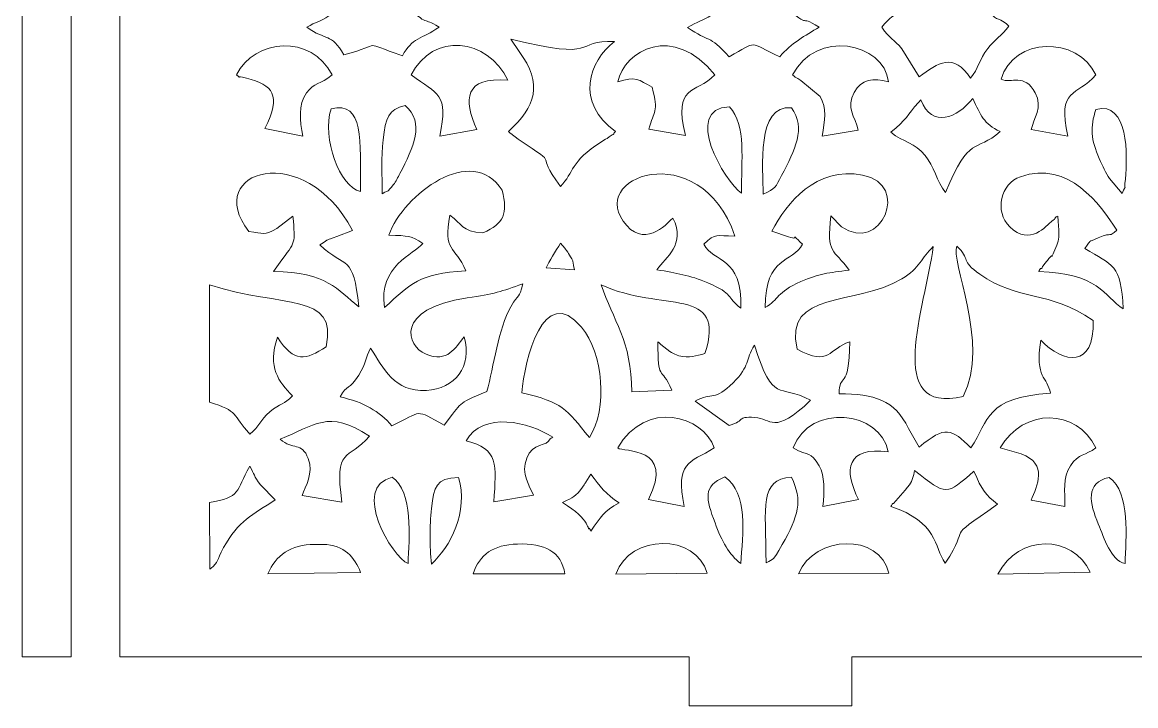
# Model space of a CAD drawing. Header units: millimetres. Extents: x -160 to 119, y -234 to 109.
# Drawn here: x -160 to -91.5, y -80.4 to -38.4 of the extents above; entities that cross this region are included whole.
import ezdxf

# ---------------------------------------------------------------- set-up
doc = ezdxf.new("R2010")
doc.units = ezdxf.units.MM
doc.header["$MEASUREMENT"] = 0
doc.layers.add('layer 1', color=7, linetype='Continuous')

msp = doc.modelspace()

# ---------------------------------------------------------------- linework, layer by layer
at = {"layer": 'layer 1', "color": 250, "lineweight": 20}
msp.add_open_spline([(-159.9592, 12.5532), (-159.9592, 12.5532), (-22.9592, 12.5532), (-22.9592, 12.5532), (-22.9592, 12.5532), (-22.9592, 12.5532), (-22.9592, -77.4468), (-22.9592, -77.4468), (-22.9592, -77.4468), (-22.9592, -77.4468), (-25.9592, -77.4468), (-25.9592, -77.4468), (-25.9592, -77.4468), (-25.9592, -77.4468), (-25.9592, -32.5468), (-25.9592, -32.5468), (-25.9592, -32.5468), (-25.9592, -32.5468), (-28.9592, -32.5468), (-28.9592, -32.5468), (-28.9592, -32.5468), (-28.9592, -32.5468), (-28.9592, -77.4468), (-28.9592, -77.4468), (-28.9592, -77.4468), (-28.9592, -77.4468), (-63.9592, -77.4468), (-63.9592, -77.4468), (-63.9592, -77.4468), (-63.9592, -77.4468), (-63.9592, -80.4468), (-63.9592, -80.4468), (-63.9592, -80.4468), (-63.9592, -80.4468), (-73.9592, -80.4468), (-73.9592, -80.4468), (-73.9592, -80.4468), (-73.9592, -80.4468), (-73.9592, -77.4468), (-73.9592, -77.4468), (-73.9592, -77.4468), (-73.9592, -77.4468), (-108.9592, -77.4468), (-108.9592, -77.4468), (-108.9592, -77.4468), (-108.9592, -77.4468), (-108.9592, -80.4468), (-108.9592, -80.4468), (-108.9592, -80.4468), (-108.9592, -80.4468), (-118.9592, -80.4468), (-118.9592, -80.4468), (-118.9592, -80.4468), (-118.9592, -80.4468), (-118.9592, -77.4468), (-118.9592, -77.4468), (-118.9592, -77.4468), (-118.9592, -77.4468), (-153.9592, -77.4468), (-153.9592, -77.4468), (-153.9592, -77.4468), (-153.9592, -77.4468), (-153.9592, -32.5468), (-153.9592, -32.5468), (-153.9592, -32.5468), (-153.9592, -32.5468), (-156.9592, -32.5468), (-156.9592, -32.5468), (-156.9592, -32.5468), (-156.9592, -32.5468), (-156.9592, -77.4468), (-156.9592, -77.4468), (-156.9592, -77.4468), (-156.9592, -77.4468), (-159.9592, -77.4468), (-159.9592, -77.4468), (-159.9592, -77.4468), (-159.9592, -77.4468), (-159.9592, 12.5532), (-159.9592, 12.5532)], degree=3, knots=[0, 0, 0, 0, 0.047619, 0.047619, 0.047619, 0.047619, 0.0952381, 0.0952381, 0.0952381, 0.0952381, 0.1428571, 0.1428571, 0.1428571, 0.1428571, 0.1904762, 0.1904762, 0.1904762, 0.1904762, 0.2380952, 0.2380952, 0.2380952, 0.2380952, 0.2857143, 0.2857143, 0.2857143, 0.2857143, 0.3333333, 0.3333333, 0.3333333, 0.3333333, 0.3809524, 0.3809524, 0.3809524, 0.3809524, 0.4285714, 0.4285714, 0.4285714, 0.4285714, 0.4761905, 0.4761905, 0.4761905, 0.4761905, 0.5238095, 0.5238095, 0.5238095, 0.5238095, 0.5714286, 0.5714286, 0.5714286, 0.5714286, 0.6190476, 0.6190476, 0.6190476, 0.6190476, 0.6666667, 0.6666667, 0.6666667, 0.6666667, 0.7142857, 0.7142857, 0.7142857, 0.7142857, 0.7619048, 0.7619048, 0.7619048, 0.7619048, 0.8095238, 0.8095238, 0.8095238, 0.8095238, 0.8571429, 0.8571429, 0.8571429, 0.8571429, 0.9047619, 0.9047619, 0.9047619, 0.9047619, 1, 1, 1, 1], dxfattribs=at)
at = {"layer": 'layer 1', "color": 7, "lineweight": 9}
for points, knots in [([(-101.6662, -41.8403), (-101.163, -41.2702), (-101.1382, -40.6993), (-100.6079, -40.0215), (-100.6079, -40.0215), (-100.1984, -39.4983), (-99.7454, -39.2236), (-99.306, -38.6478), (-99.306, -38.6478), (-100.2174, -37.8162), (-99.9558, -38.6538), (-100.7467, -37.2842), (-100.7467, -37.2842), (-100.9951, -36.8541), (-101.3271, -36.0027), (-101.6376, -35.5892), (-101.6376, -35.5892), (-102.9266, -36.8755), (-103.5635, -36.9424), (-104.968, -35.6371), (-104.968, -35.6371), (-105.2796, -36.4275), (-105.4188, -36.8974), (-105.8353, -37.4333), (-105.8353, -37.4333), (-106.3671, -38.1177), (-106.6354, -38.0506), (-107.1264, -38.7143), (-107.1264, -38.7143), (-106.6561, -39.4247), (-106.3598, -39.462), (-105.883, -40.0351), (-105.883, -40.0351), (-105.883, -40.0351), (-104.8257, -41.7642), (-104.8257, -41.7642), (-104.8257, -41.7642), (-103.6533, -40.8888), (-102.7071, -40.2619), (-101.6662, -41.8403)], [0, 0, 0, 0, 0.0909091, 0.0909091, 0.0909091, 0.0909091, 0.1818182, 0.1818182, 0.1818182, 0.1818182, 0.2727273, 0.2727273, 0.2727273, 0.2727273, 0.3636364, 0.3636364, 0.3636364, 0.3636364, 0.4545455, 0.4545455, 0.4545455, 0.4545455, 0.5454545, 0.5454545, 0.5454545, 0.5454545, 0.6363636, 0.6363636, 0.6363636, 0.6363636, 0.7272727, 0.7272727, 0.7272727, 0.7272727, 0.8181818, 0.8181818, 0.8181818, 0.8181818, 1, 1, 1, 1]), ([(-119.0648, -38.7244), (-117.7019, -39.6852), (-117.787, -39.1062), (-116.5081, -40.5262), (-116.5081, -40.5262), (-114.706, -39.522), (-115.3701, -39.5952), (-113.3938, -40.5242), (-113.3938, -40.5242), (-112.6845, -39.7007), (-111.8199, -39.2203), (-110.9773, -38.7143), (-110.9773, -38.7143), (-112.3741, -37.7702), (-111.2696, -39.1209), (-113.5681, -36.9403), (-113.5681, -36.9403), (-115.3297, -38.417), (-115.047, -37.4877), (-116.841, -37.0191), (-116.841, -37.0191), (-117.656, -38.337), (-117.8275, -38.0058), (-119.0648, -38.7244)], [0, 0, 0, 0, 0.1428571, 0.1428571, 0.1428571, 0.1428571, 0.2857143, 0.2857143, 0.2857143, 0.2857143, 0.4285714, 0.4285714, 0.4285714, 0.4285714, 0.5714286, 0.5714286, 0.5714286, 0.5714286, 0.7142857, 0.7142857, 0.7142857, 0.7142857, 1, 1, 1, 1]), ([(-136.5789, -40.4731), (-136.0274, -39.356), (-135.3862, -39.4355), (-134.3403, -38.7143), (-134.3403, -38.7143), (-135.4508, -37.964), (-134.7517, -38.9043), (-136.6867, -37.1044), (-136.6867, -37.1044), (-138.3962, -37.2502), (-137.5999, -38.3643), (-139.8727, -36.9768), (-139.8727, -36.9768), (-140.6809, -37.4393), (-140.4938, -37.5486), (-141.1079, -38.0027), (-141.1079, -38.0027), (-141.6665, -38.4159), (-141.9188, -38.3586), (-142.4619, -38.7143), (-142.4619, -38.7143), (-141.286, -39.5709), (-140.9807, -39.0326), (-140.1905, -40.41), (-140.1905, -40.41), (-137.5778, -39.7247), (-139.2904, -39.5647), (-136.5789, -40.4731)], [0, 0, 0, 0, 0.125, 0.125, 0.125, 0.125, 0.25, 0.25, 0.25, 0.25, 0.375, 0.375, 0.375, 0.375, 0.5, 0.5, 0.5, 0.5, 0.625, 0.625, 0.625, 0.625, 0.75, 0.75, 0.75, 0.75, 1, 1, 1, 1]), ([(-136.0445, -41.6488), (-134.4292, -42.8546), (-133.7185, -42.7641), (-134.295, -45.4083), (-134.295, -45.4083), (-134.295, -45.4083), (-132.0112, -45.0126), (-132.0112, -45.0126), (-132.0112, -45.0126), (-132.8504, -43.1413), (-132.7929, -41.7551), (-130.1101, -41.9697), (-130.1101, -41.9697), (-131.3401, -39.369), (-134.7385, -38.9858), (-136.0445, -41.6488)], [0, 0, 0, 0, 0.2, 0.2, 0.2, 0.2, 0.4, 0.4, 0.4, 0.4, 0.6, 0.6, 0.6, 0.6, 1, 1, 1, 1]), ([(-123.3388, -42.0803), (-122.2529, -41.6924), (-122.0735, -41.9509), (-121.242, -42.4006), (-121.242, -42.4006), (-120.8135, -43.986), (-121.1406, -43.8254), (-121.4329, -44.9771), (-121.4329, -44.9771), (-121.4329, -44.9771), (-119.1932, -45.3783), (-119.1932, -45.3783), (-119.1932, -45.3783), (-119.951, -42.1787), (-118.6052, -42.8571), (-117.3751, -41.6488), (-117.3751, -41.6488), (-119.9283, -38.4568), (-122.9697, -40.1173), (-123.3388, -42.0803)], [0, 0, 0, 0, 0.1666667, 0.1666667, 0.1666667, 0.1666667, 0.3333333, 0.3333333, 0.3333333, 0.3333333, 0.5, 0.5, 0.5, 0.5, 0.6666667, 0.6666667, 0.6666667, 0.6666667, 1, 1, 1, 1]), ([(-112.1032, -41.9918), (-112.1032, -41.9918), (-110.9148, -42.9662), (-110.9148, -42.9662), (-110.9148, -42.9662), (-110.4863, -43.6952), (-110.6264, -44.4355), (-110.7876, -45.4117), (-110.7876, -45.4117), (-110.7876, -45.4117), (-108.5837, -45.0384), (-108.5837, -45.0384), (-108.5837, -45.0384), (-108.7597, -44.1925), (-109.336, -43.6514), (-108.8275, -42.7227), (-108.8275, -42.7227), (-108.3747, -41.8958), (-107.6463, -41.8067), (-106.7102, -42.0689), (-106.7102, -42.0689), (-106.9772, -39.6344), (-111.1859, -38.8213), (-112.6089, -41.6488), (-112.6089, -41.6488), (-112.2682, -41.9316), (-112.7222, -41.5855), (-112.1032, -41.9918)], [0, 0, 0, 0, 0.125, 0.125, 0.125, 0.125, 0.25, 0.25, 0.25, 0.25, 0.375, 0.375, 0.375, 0.375, 0.5, 0.5, 0.5, 0.5, 0.625, 0.625, 0.625, 0.625, 0.75, 0.75, 0.75, 0.75, 1, 1, 1, 1]), ([(-146.7941, -41.6488), (-146.3487, -41.9574), (-146.9524, -41.6324), (-146.1813, -41.843), (-146.1813, -41.843), (-144.5605, -42.2858), (-143.995, -42.8575), (-145.0382, -44.95), (-145.0382, -44.95), (-145.0382, -44.95), (-142.7116, -45.4182), (-142.7116, -45.4182), (-142.7116, -45.4182), (-142.8922, -44.4625), (-143.0057, -43.4919), (-142.4851, -42.7572), (-142.4851, -42.7572), (-142.0045, -42.0789), (-141.6446, -42.2766), (-140.9162, -41.6488), (-140.9162, -41.6488), (-142.1726, -39.1243), (-145.6793, -39.3929), (-146.7941, -41.6488)], [0, 0, 0, 0, 0.1428571, 0.1428571, 0.1428571, 0.1428571, 0.2857143, 0.2857143, 0.2857143, 0.2857143, 0.4285714, 0.4285714, 0.4285714, 0.4285714, 0.5714286, 0.5714286, 0.5714286, 0.5714286, 0.7142857, 0.7142857, 0.7142857, 0.7142857, 1, 1, 1, 1]), ([(-129.4148, -40.1974), (-127.9451, -42.2346), (-128.377, -43.5815), (-130.077, -45.1167), (-130.077, -45.1167), (-130.0314, -45.1635), (-129.9623, -45.2211), (-129.9306, -45.2466), (-129.9306, -45.2466), (-129.9306, -45.2466), (-129.47, -45.601), (-129.47, -45.601), (-129.47, -45.601), (-126.6126, -47.506), (-128.6681, -46.1397), (-126.8629, -48.4993), (-126.8629, -48.4993), (-126.035, -47.6282), (-126.305, -47.0025), (-124.3584, -45.7623), (-124.3584, -45.7623), (-124.1122, -45.6055), (-124.082, -45.607), (-123.8827, -45.4645), (-123.8827, -45.4645), (-123.4827, -45.1786), (-123.7356, -45.4336), (-123.494, -45.1167), (-123.494, -45.1167), (-125.9521, -43.374), (-125.1673, -40.7786), (-123.5428, -39.5879), (-123.5428, -39.5879), (-126.143, -39.5031), (-124.3949, -40.8259), (-129.9223, -39.4387), (-129.9223, -39.4387), (-129.9223, -39.4387), (-129.4148, -40.1974), (-129.4148, -40.1974)], [0, 0, 0, 0, 0.0909091, 0.0909091, 0.0909091, 0.0909091, 0.1818182, 0.1818182, 0.1818182, 0.1818182, 0.2727273, 0.2727273, 0.2727273, 0.2727273, 0.3636364, 0.3636364, 0.3636364, 0.3636364, 0.4545455, 0.4545455, 0.4545455, 0.4545455, 0.5454545, 0.5454545, 0.5454545, 0.5454545, 0.6363636, 0.6363636, 0.6363636, 0.6363636, 0.7272727, 0.7272727, 0.7272727, 0.7272727, 0.8181818, 0.8181818, 0.8181818, 0.8181818, 1, 1, 1, 1]), ([(-99.792, -41.9155), (-99.1589, -42.1923), (-98.3477, -41.5073), (-97.6866, -42.7573), (-97.6866, -42.7573), (-97.2171, -43.6449), (-97.7746, -44.3248), (-97.9415, -45.0095), (-97.9415, -45.0095), (-97.9415, -45.0095), (-95.6835, -45.4209), (-95.6835, -45.4209), (-95.6835, -45.4209), (-96.367, -42.4402), (-95.1232, -42.9565), (-93.9569, -41.6488), (-93.9569, -41.6488), (-95.0957, -39.2147), (-99.0465, -39.323), (-99.792, -41.9155)], [0, 0, 0, 0, 0.1666667, 0.1666667, 0.1666667, 0.1666667, 0.3333333, 0.3333333, 0.3333333, 0.3333333, 0.5, 0.5, 0.5, 0.5, 0.6666667, 0.6666667, 0.6666667, 0.6666667, 1, 1, 1, 1]), ([(-106.5655, -45.1737), (-105.7672, -45.8066), (-105.1122, -45.7906), (-104.446, -46.6075), (-104.446, -46.6075), (-103.9238, -47.248), (-103.7323, -48.195), (-103.2075, -48.8768), (-103.2075, -48.8768), (-101.7194, -45.264), (-101.3754, -46.4887), (-99.8422, -45.1251), (-99.8422, -45.1251), (-100.8678, -44.6535), (-101.0314, -44.1335), (-101.5329, -43.0899), (-101.5329, -43.0899), (-102.4556, -44.3124), (-104.0636, -44.9246), (-104.7139, -43.1869), (-104.7139, -43.1869), (-104.7736, -43.2347), (-104.8377, -43.311), (-104.8738, -43.3515), (-104.8738, -43.3515), (-105.5619, -44.1219), (-105.5919, -44.3991), (-106.5655, -45.1737)], [0, 0, 0, 0, 0.125, 0.125, 0.125, 0.125, 0.25, 0.25, 0.25, 0.25, 0.375, 0.375, 0.375, 0.375, 0.5, 0.5, 0.5, 0.5, 0.625, 0.625, 0.625, 0.625, 0.75, 0.75, 0.75, 0.75, 1, 1, 1, 1]), ([(-140.9793, -43.7295), (-141.5621, -45.5477), (-140.443, -48.5161), (-139.1654, -48.8244), (-139.1654, -48.8244), (-139.1792, -45.6599), (-138.9293, -43.2441), (-140.9793, -43.7295)], [0, 0, 0, 0, 0.3333333, 0.3333333, 0.3333333, 0.3333333, 1, 1, 1, 1]), ([(-137.8395, -48.9573), (-137.2984, -48.627), (-137.6282, -48.9735), (-137.1403, -48.3912), (-137.1403, -48.3912), (-136.9961, -48.2191), (-136.8639, -47.9282), (-136.7525, -47.7186), (-136.7525, -47.7186), (-135.8927, -46.1017), (-135.1924, -44.5869), (-136.4212, -43.5286), (-136.4212, -43.5286), (-137.4701, -43.7584), (-137.622, -44.2789), (-137.777, -45.6342), (-137.777, -45.6342), (-137.9017, -46.7248), (-137.8249, -47.8565), (-137.8395, -48.9573)], [0, 0, 0, 0, 0.1666667, 0.1666667, 0.1666667, 0.1666667, 0.3333333, 0.3333333, 0.3333333, 0.3333333, 0.5, 0.5, 0.5, 0.5, 0.6666667, 0.6666667, 0.6666667, 0.6666667, 1, 1, 1, 1]), ([(-116.4922, -43.5991), (-119.3971, -43.7485), (-116.7964, -48.1865), (-115.7409, -48.9292), (-115.7409, -48.9292), (-115.7854, -46.9096), (-115.4104, -44.7759), (-116.4922, -43.5991)], [0, 0, 0, 0, 0.3333333, 0.3333333, 0.3333333, 0.3333333, 1, 1, 1, 1]), ([(-114.4079, -48.9805), (-113.6259, -48.6099), (-113.676, -48.5789), (-113.278, -47.8266), (-113.278, -47.8266), (-112.451, -46.2632), (-111.7649, -44.927), (-112.6767, -43.6681), (-112.6767, -43.6681), (-114.8429, -43.4241), (-114.4179, -47.4581), (-114.4079, -48.9805)], [0, 0, 0, 0, 0.25, 0.25, 0.25, 0.25, 0.5, 0.5, 0.5, 0.5, 1, 1, 1, 1]), ([(-93.7522, -46.7964), (-93.5447, -47.2707), (-93.3521, -47.6629), (-93.1234, -48.0255), (-93.1234, -48.0255), (-93.1234, -48.0255), (-92.3469, -48.946), (-92.3469, -48.946), (-92.3469, -48.946), (-92.0448, -48.1972), (-92.2409, -48.9938), (-92.1485, -48.0488), (-92.1485, -48.0488), (-92.0066, -46.5976), (-91.9507, -43.2496), (-93.9541, -43.7632), (-93.9541, -43.7632), (-94.3298, -44.8478), (-94.2632, -45.6278), (-93.7522, -46.7964)], [0, 0, 0, 0, 0.1666667, 0.1666667, 0.1666667, 0.1666667, 0.3333333, 0.3333333, 0.3333333, 0.3333333, 0.5, 0.5, 0.5, 0.5, 0.6666667, 0.6666667, 0.6666667, 0.6666667, 1, 1, 1, 1]), ([(-143.3172, -50.3386), (-143.1808, -52.0788), (-143.136, -51.8744), (-144.1151, -53.1666), (-144.1151, -53.1666), (-144.1151, -53.1666), (-144.5086, -53.7319), (-144.5086, -53.7319), (-144.5086, -53.7319), (-141.2141, -53.7988), (-140.6115, -54.8427), (-139.2647, -55.9115), (-139.2647, -55.9115), (-139.6241, -52.5982), (-140.0385, -53.6163), (-141.6712, -52.106), (-141.6712, -52.106), (-140.9837, -51.6539), (-141.3696, -51.8651), (-140.6182, -51.5944), (-140.6182, -51.5944), (-140.6182, -51.5944), (-139.667, -51.2124), (-139.667, -51.2124), (-139.667, -51.2124), (-142.564, -45.6157), (-148.947, -47.4973), (-146.0309, -51.276), (-146.0309, -51.276), (-145.0894, -51.3861), (-145.1438, -51.5387), (-144.3025, -51.1018), (-144.3025, -51.1018), (-144.3025, -51.1018), (-143.3172, -50.3386), (-143.3172, -50.3386)], [0, 0, 0, 0, 0.1, 0.1, 0.1, 0.1, 0.2, 0.2, 0.2, 0.2, 0.3, 0.3, 0.3, 0.3, 0.4, 0.4, 0.4, 0.4, 0.5, 0.5, 0.5, 0.5, 0.6, 0.6, 0.6, 0.6, 0.7, 0.7, 0.7, 0.7, 0.8, 0.8, 0.8, 0.8, 1, 1, 1, 1]), ([(-132.6978, -53.6938), (-133.3394, -52.1325), (-134.1292, -52.5247), (-133.6666, -50.2727), (-133.6666, -50.2727), (-132.901, -50.8037), (-132.9839, -51.2648), (-131.642, -51.3668), (-131.642, -51.3668), (-130.3409, -50.7768), (-130.0974, -50.1792), (-130.4585, -48.7373), (-130.4585, -48.7373), (-132.3083, -45.8278), (-136.5394, -48.9933), (-137.4252, -51.4955), (-137.4252, -51.4955), (-136.1871, -51.5496), (-136.0784, -51.524), (-135.3263, -52.0124), (-135.3263, -52.0124), (-135.8836, -52.6847), (-138.0905, -53.3975), (-137.6949, -55.9469), (-137.6949, -55.9469), (-135.9804, -54.4496), (-135.6619, -53.8926), (-132.6978, -53.6938)], [0, 0, 0, 0, 0.125, 0.125, 0.125, 0.125, 0.25, 0.25, 0.25, 0.25, 0.375, 0.375, 0.375, 0.375, 0.5, 0.5, 0.5, 0.5, 0.625, 0.625, 0.625, 0.625, 0.75, 0.75, 0.75, 0.75, 1, 1, 1, 1]), ([(-116.1472, -51.5566), (-118.317, -45.2991), (-125.4699, -47.9407), (-122.8022, -50.9164), (-122.8022, -50.9164), (-121.5431, -52.3208), (-120.1468, -50.5875), (-119.9597, -50.4526), (-119.9597, -50.4526), (-119.1624, -52.0997), (-120.3819, -52.8294), (-120.9409, -53.6279), (-120.9409, -53.6279), (-119.7203, -53.847), (-118.9449, -53.9537), (-117.8135, -54.436), (-117.8135, -54.436), (-116.1825, -55.1313), (-116.7141, -55.3007), (-115.7897, -55.9934), (-115.7897, -55.9934), (-115.672, -52.7393), (-117.4739, -53.2338), (-118.0653, -52.0526), (-118.0653, -52.0526), (-117.297, -51.336), (-117.3367, -51.5587), (-116.1472, -51.5566)], [0, 0, 0, 0, 0.125, 0.125, 0.125, 0.125, 0.25, 0.25, 0.25, 0.25, 0.375, 0.375, 0.375, 0.375, 0.5, 0.5, 0.5, 0.5, 0.625, 0.625, 0.625, 0.625, 0.75, 0.75, 0.75, 0.75, 1, 1, 1, 1]), ([(-97.3366, -53.5611), (-97.3603, -53.5147), (-97.4329, -53.6796), (-97.4724, -53.7449), (-97.4724, -53.7449), (-93.8271, -53.8069), (-93.4452, -55.2761), (-92.2879, -56.0327), (-92.2879, -56.0327), (-92.3936, -53.2916), (-92.9461, -53.3577), (-94.6311, -52.3194), (-94.6311, -52.3194), (-94.156, -51.6997), (-94.5579, -51.9952), (-93.8229, -51.671), (-93.8229, -51.671), (-92.8637, -51.2478), (-93.2364, -51.7176), (-92.6684, -51.192), (-92.6684, -51.192), (-93.7299, -49.6142), (-95.5868, -46.8805), (-98.6048, -47.9058), (-98.6048, -47.9058), (-99.8054, -48.3138), (-100.23, -50.0348), (-99.2492, -50.9937), (-99.2492, -50.9937), (-98.0146, -52.2005), (-97.0055, -50.9239), (-96.6432, -50.6144), (-96.6432, -50.6144), (-96.606, -50.5825), (-96.5045, -50.5705), (-96.4776, -50.4751), (-96.4776, -50.4751), (-96.4504, -50.3789), (-96.3701, -50.3764), (-96.3098, -50.3358), (-96.3098, -50.3358), (-96.2459, -51.2369), (-96.1024, -51.5786), (-96.4792, -52.4142), (-96.4792, -52.4142), (-96.8665, -53.273), (-96.3994, -52.3663), (-96.9334, -53.0521), (-96.9334, -53.0521), (-96.9826, -53.1153), (-97.1635, -53.3345), (-97.2013, -53.3821), (-97.2013, -53.3821), (-97.2331, -53.4222), (-97.3134, -53.6066), (-97.3366, -53.5611)], [0, 0, 0, 0, 0.0666667, 0.0666667, 0.0666667, 0.0666667, 0.1333333, 0.1333333, 0.1333333, 0.1333333, 0.2, 0.2, 0.2, 0.2, 0.2666667, 0.2666667, 0.2666667, 0.2666667, 0.3333333, 0.3333333, 0.3333333, 0.3333333, 0.4, 0.4, 0.4, 0.4, 0.4666667, 0.4666667, 0.4666667, 0.4666667, 0.5333333, 0.5333333, 0.5333333, 0.5333333, 0.6, 0.6, 0.6, 0.6, 0.6666667, 0.6666667, 0.6666667, 0.6666667, 0.7333333, 0.7333333, 0.7333333, 0.7333333, 0.8, 0.8, 0.8, 0.8, 0.8666667, 0.8666667, 0.8666667, 0.8666667, 1, 1, 1, 1]), ([(-109.5888, -50.9826), (-107.1976, -52.7077), (-105.2935, -48.3703), (-108.3011, -47.8091), (-108.3011, -47.8091), (-111.1673, -47.2742), (-112.9672, -49.504), (-113.8781, -51.2524), (-113.8781, -51.2524), (-113.8781, -51.2524), (-112.851, -51.6028), (-112.851, -51.6028), (-112.851, -51.6028), (-112.0289, -51.898), (-112.9391, -51.1911), (-111.9993, -52.0526), (-111.9993, -52.0526), (-112.6065, -53.2348), (-114.2866, -52.745), (-114.2905, -55.9538), (-114.2905, -55.9538), (-113.4149, -55.4645), (-113.6318, -55.0165), (-112.0961, -54.3584), (-112.0961, -54.3584), (-110.9404, -53.8631), (-110.4129, -53.821), (-109.1198, -53.656), (-109.1198, -53.656), (-110.1117, -52.3025), (-110.5139, -52.7478), (-110.2547, -50.3104), (-110.2547, -50.3104), (-110.2547, -50.3104), (-109.5888, -50.9826), (-109.5888, -50.9826)], [0, 0, 0, 0, 0.1, 0.1, 0.1, 0.1, 0.2, 0.2, 0.2, 0.2, 0.3, 0.3, 0.3, 0.3, 0.4, 0.4, 0.4, 0.4, 0.5, 0.5, 0.5, 0.5, 0.6, 0.6, 0.6, 0.6, 0.7, 0.7, 0.7, 0.7, 0.8, 0.8, 0.8, 0.8, 1, 1, 1, 1]), ([(-126.0094, -53.6324), (-126.2105, -52.7694), (-125.9756, -53.3502), (-126.3811, -52.6286), (-126.3811, -52.6286), (-126.4196, -52.56), (-126.5717, -52.3451), (-126.6037, -52.2983), (-126.6037, -52.2983), (-126.6037, -52.2983), (-126.8629, -51.9895), (-126.8629, -51.9895), (-126.8629, -51.9895), (-127.1828, -52.4636), (-127.5581, -53.1339), (-127.7633, -53.5071), (-127.7633, -53.5071), (-127.7633, -53.5071), (-126.0094, -53.6324), (-126.0094, -53.6324)], [0, 0, 0, 0, 0.1666667, 0.1666667, 0.1666667, 0.1666667, 0.3333333, 0.3333333, 0.3333333, 0.3333333, 0.5, 0.5, 0.5, 0.5, 0.6666667, 0.6666667, 0.6666667, 0.6666667, 1, 1, 1, 1]), ([(-101.1001, -53.9077), (-102.3031, -53.0552), (-101.6445, -53.012), (-102.4994, -52.1765), (-102.4994, -52.1765), (-102.9553, -52.9657), (-100.439, -58.1907), (-102.1193, -61.4196), (-102.1193, -61.4196), (-107.0462, -62.5895), (-104.4433, -55.9735), (-103.9585, -52.2032), (-103.9585, -52.2032), (-104.6964, -52.9167), (-104.7629, -53.5056), (-105.8949, -54.1888), (-105.8949, -54.1888), (-108.733, -55.9023), (-113.1694, -54.8562), (-112.3183, -58.5105), (-112.3183, -58.5105), (-110.3134, -59.6272), (-110.4087, -58.49), (-109.0908, -58.0626), (-109.0908, -58.0626), (-109.1231, -61.1686), (-109.7494, -59.9147), (-109.7461, -61.2645), (-109.7461, -61.2645), (-107.5756, -61.256), (-106.3355, -61.6429), (-105.4803, -63.3855), (-105.4803, -63.3855), (-105.4803, -63.3855), (-104.8257, -64.5372), (-104.8257, -64.5372), (-104.8257, -64.5372), (-103.2072, -63.1989), (-102.839, -63.3926), (-101.6396, -64.5897), (-101.6396, -64.5897), (-100.4975, -62.8349), (-100.791, -61.521), (-96.7587, -61.225), (-96.7587, -61.225), (-96.9264, -60.1771), (-97.7275, -60.374), (-97.3539, -57.9642), (-97.3539, -57.9642), (-95.9443, -59.3886), (-94.0262, -59.7488), (-94.1339, -56.7493), (-94.1339, -56.7493), (-96.834, -54.8708), (-98.7464, -55.5755), (-101.1001, -53.9077)], [0, 0, 0, 0, 0.0666667, 0.0666667, 0.0666667, 0.0666667, 0.1333333, 0.1333333, 0.1333333, 0.1333333, 0.2, 0.2, 0.2, 0.2, 0.2666667, 0.2666667, 0.2666667, 0.2666667, 0.3333333, 0.3333333, 0.3333333, 0.3333333, 0.4, 0.4, 0.4, 0.4, 0.4666667, 0.4666667, 0.4666667, 0.4666667, 0.5333333, 0.5333333, 0.5333333, 0.5333333, 0.6, 0.6, 0.6, 0.6, 0.6666667, 0.6666667, 0.6666667, 0.6666667, 0.7333333, 0.7333333, 0.7333333, 0.7333333, 0.8, 0.8, 0.8, 0.8, 0.8666667, 0.8666667, 0.8666667, 0.8666667, 1, 1, 1, 1]), ([(-143.3534, -61.3894), (-144.1845, -60.4898), (-144.9108, -59.6748), (-144.2711, -57.78), (-144.2711, -57.78), (-143.235, -59.398), (-142.5556, -59.1737), (-141.2739, -58.3686), (-141.2739, -58.3686), (-140.5602, -54.9717), (-143.8963, -56.0177), (-148.4541, -54.5652), (-148.4541, -54.5652), (-148.4541, -54.5652), (-148.4456, -61.7752), (-148.4456, -61.7752), (-148.4456, -61.7752), (-146.6508, -62.3133), (-147.0387, -62.563), (-145.9795, -63.7344), (-145.9795, -63.7344), (-145.3444, -63.2353), (-145.3713, -62.9052), (-144.7349, -62.364), (-144.7349, -62.364), (-144.0792, -61.8064), (-143.849, -61.9431), (-143.3534, -61.3894)], [0, 0, 0, 0, 0.125, 0.125, 0.125, 0.125, 0.25, 0.25, 0.25, 0.25, 0.375, 0.375, 0.375, 0.375, 0.5, 0.5, 0.5, 0.5, 0.625, 0.625, 0.625, 0.625, 0.75, 0.75, 0.75, 0.75, 1, 1, 1, 1]), ([(-131.4049, -61.1226), (-130.9641, -59.5817), (-130.6981, -57.25), (-129.932, -55.9067), (-129.932, -55.9067), (-129.4303, -55.027), (-129.4111, -55.4596), (-129.1913, -54.4941), (-129.1913, -54.4941), (-130.4861, -54.9611), (-130.9698, -55.1303), (-132.6055, -55.366), (-132.6055, -55.366), (-137.1432, -56.0198), (-136.313, -58.3507), (-135.1783, -58.8106), (-135.1783, -58.8106), (-133.7719, -59.3807), (-133.3609, -58.4245), (-132.7928, -57.7568), (-132.7928, -57.7568), (-132.27, -59.5935), (-133.3627, -60.9468), (-135.1146, -61.0498), (-135.1146, -61.0498), (-137.0989, -61.1667), (-137.7437, -59.6805), (-138.5452, -58.4623), (-138.5452, -58.4623), (-138.8949, -59.0724), (-138.7978, -59.3618), (-139.2702, -60.1167), (-139.2702, -60.1167), (-139.8528, -61.0478), (-140.0086, -60.6741), (-140.4087, -61.4505), (-140.4087, -61.4505), (-138.987, -61.7728), (-137.9999, -62.328), (-137.2377, -63.2321), (-137.2377, -63.2321), (-135.3247, -62.3154), (-135.8566, -62.1603), (-134.0316, -63.1854), (-134.0316, -63.1854), (-132.8156, -61.7088), (-133.3933, -61.9574), (-131.4049, -61.1226)], [0, 0, 0, 0, 0.0769231, 0.0769231, 0.0769231, 0.0769231, 0.1538462, 0.1538462, 0.1538462, 0.1538462, 0.2307692, 0.2307692, 0.2307692, 0.2307692, 0.3076923, 0.3076923, 0.3076923, 0.3076923, 0.3846154, 0.3846154, 0.3846154, 0.3846154, 0.4615385, 0.4615385, 0.4615385, 0.4615385, 0.5384615, 0.5384615, 0.5384615, 0.5384615, 0.6153846, 0.6153846, 0.6153846, 0.6153846, 0.6923077, 0.6923077, 0.6923077, 0.6923077, 0.7692308, 0.7692308, 0.7692308, 0.7692308, 0.8461538, 0.8461538, 0.8461538, 0.8461538, 1, 1, 1, 1]), ([(-125.0962, -63.9492), (-123.9462, -62.2033), (-124.2484, -58.7442), (-125.5794, -57.1642), (-125.5794, -57.1642), (-127.9311, -54.3728), (-129.0776, -59.1889), (-129.2514, -61.1965), (-129.2514, -61.1965), (-126.765, -61.7689), (-126.5008, -62.1935), (-125.0962, -63.9492)], [0, 0, 0, 0, 0.25, 0.25, 0.25, 0.25, 0.5, 0.5, 0.5, 0.5, 1, 1, 1, 1]), ([(-124.3697, -54.5576), (-123.6531, -56.7142), (-122.4947, -58.0205), (-122.4846, -61.1469), (-122.4846, -61.1469), (-122.4846, -61.1469), (-120.0249, -61.0373), (-120.0249, -61.0373), (-120.0249, -61.0373), (-120.7103, -59.4441), (-120.8889, -60.6009), (-120.8795, -58.0571), (-120.8795, -58.0571), (-120.8178, -58.11), (-120.745, -58.1807), (-120.6976, -58.2195), (-120.6976, -58.2195), (-120.6976, -58.2195), (-120.1559, -58.6509), (-120.1559, -58.6509), (-120.1559, -58.6509), (-120.079, -58.6989), (-119.6772, -58.8955), (-119.5883, -58.919), (-119.5883, -58.919), (-118.9585, -59.085), (-118.5342, -58.9094), (-117.9944, -58.787), (-117.9944, -58.787), (-116.6316, -54.5648), (-120.6746, -56.276), (-124.3697, -54.5576)], [0, 0, 0, 0, 0.1111111, 0.1111111, 0.1111111, 0.1111111, 0.2222222, 0.2222222, 0.2222222, 0.2222222, 0.3333333, 0.3333333, 0.3333333, 0.3333333, 0.4444444, 0.4444444, 0.4444444, 0.4444444, 0.5555556, 0.5555556, 0.5555556, 0.5555556, 0.6666667, 0.6666667, 0.6666667, 0.6666667, 0.7777778, 0.7777778, 0.7777778, 0.7777778, 1, 1, 1, 1]), ([(-116.5081, -63.2052), (-115.4029, -62.8963), (-116.1461, -62.6558), (-114.9238, -62.7124), (-114.9238, -62.7124), (-113.9401, -62.7579), (-113.7614, -63.8625), (-111.4997, -61.6561), (-111.4997, -61.6561), (-113.4976, -60.5799), (-113.7806, -61.9685), (-114.9441, -58.2704), (-114.9441, -58.2704), (-115.5474, -59.2024), (-115.182, -59.4956), (-116.2518, -60.5784), (-116.2518, -60.5784), (-117.4014, -61.7418), (-117.5334, -61.1323), (-118.6024, -61.7166), (-118.6024, -61.7166), (-118.6024, -61.7166), (-116.5081, -63.2052), (-116.5081, -63.2052)], [0, 0, 0, 0, 0.1428571, 0.1428571, 0.1428571, 0.1428571, 0.2857143, 0.2857143, 0.2857143, 0.2857143, 0.4285714, 0.4285714, 0.4285714, 0.4285714, 0.5714286, 0.5714286, 0.5714286, 0.5714286, 0.7142857, 0.7142857, 0.7142857, 0.7142857, 1, 1, 1, 1]), ([(-123.3531, -64.5906), (-123.0173, -64.8672), (-119.8123, -64.4388), (-121.4687, -67.7678), (-121.4687, -67.7678), (-121.4687, -67.7678), (-119.2681, -68.1928), (-119.2681, -68.1928), (-119.2681, -68.1928), (-119.8183, -65.4417), (-118.9764, -65.5303), (-117.4179, -64.5906), (-117.4179, -64.5906), (-118.0868, -62.6099), (-121.6477, -61.5857), (-123.3531, -64.5906)], [0, 0, 0, 0, 0.2, 0.2, 0.2, 0.2, 0.4, 0.4, 0.4, 0.4, 0.6, 0.6, 0.6, 0.6, 1, 1, 1, 1]), ([(-140.3044, -67.9243), (-140.7989, -64.4806), (-139.9237, -65.4), (-138.6202, -63.8656), (-138.6202, -63.8656), (-141.1557, -62.1578), (-142.0243, -63.2484), (-144.0995, -64.0453), (-144.0995, -64.0453), (-143.344, -64.7684), (-142.7732, -64.1786), (-142.3805, -65.2486), (-142.3805, -65.2486), (-142.0411, -66.1732), (-142.5379, -66.9083), (-142.7618, -67.5184), (-142.7618, -67.5184), (-142.7618, -67.5184), (-140.3044, -67.9243), (-140.3044, -67.9243)], [0, 0, 0, 0, 0.1666667, 0.1666667, 0.1666667, 0.1666667, 0.3333333, 0.3333333, 0.3333333, 0.3333333, 0.5, 0.5, 0.5, 0.5, 0.6666667, 0.6666667, 0.6666667, 0.6666667, 1, 1, 1, 1]), ([(-108.5519, -67.7689), (-109.4988, -65.9042), (-109.2616, -64.5024), (-106.732, -64.8219), (-106.732, -64.8219), (-107.1814, -62.3197), (-111.5219, -61.7857), (-112.5678, -64.5906), (-112.5678, -64.5906), (-111.5798, -65.1442), (-111.5155, -64.7559), (-110.9753, -65.6967), (-110.9753, -65.6967), (-110.6124, -66.3285), (-110.6535, -67.2475), (-110.746, -68.2011), (-110.746, -68.2011), (-110.746, -68.2011), (-108.5519, -67.7689), (-108.5519, -67.7689)], [0, 0, 0, 0, 0.1666667, 0.1666667, 0.1666667, 0.1666667, 0.3333333, 0.3333333, 0.3333333, 0.3333333, 0.5, 0.5, 0.5, 0.5, 0.6666667, 0.6666667, 0.6666667, 0.6666667, 1, 1, 1, 1]), ([(-98.5498, -64.9479), (-96.8884, -65.5605), (-97.5852, -66.9398), (-97.9414, -67.8084), (-97.9414, -67.8084), (-97.9414, -67.8084), (-95.8669, -68.1994), (-95.8669, -68.1994), (-95.8669, -68.1994), (-95.8523, -67.2518), (-96.0244, -66.4482), (-95.5168, -65.6808), (-95.5168, -65.6808), (-95.0062, -64.9086), (-94.6219, -65.074), (-93.9582, -64.5906), (-93.9582, -64.5906), (-95.1395, -62.133), (-98.4141, -62.1113), (-99.84, -64.5906), (-99.84, -64.5906), (-99.84, -64.5906), (-98.5498, -64.9479), (-98.5498, -64.9479)], [0, 0, 0, 0, 0.1428571, 0.1428571, 0.1428571, 0.1428571, 0.2857143, 0.2857143, 0.2857143, 0.2857143, 0.4285714, 0.4285714, 0.4285714, 0.4285714, 0.5714286, 0.5714286, 0.5714286, 0.5714286, 0.7142857, 0.7142857, 0.7142857, 0.7142857, 1, 1, 1, 1]), ([(-128.5264, -67.4948), (-128.7674, -66.9217), (-129.3288, -66.1924), (-128.949, -65.2093), (-128.949, -65.2093), (-128.5911, -64.2828), (-127.6645, -64.4558), (-127.5398, -64.0846), (-127.5398, -64.0846), (-127.5049, -63.981), (-127.403, -63.9964), (-127.3494, -63.9363), (-127.3494, -63.9363), (-128.7862, -62.9669), (-131.6506, -62.3256), (-132.6796, -64.1563), (-132.6796, -64.1563), (-130.6722, -64.621), (-130.8208, -65.6131), (-130.9676, -67.911), (-130.9676, -67.911), (-130.9676, -67.911), (-128.5264, -67.4948), (-128.5264, -67.4948)], [0, 0, 0, 0, 0.1428571, 0.1428571, 0.1428571, 0.1428571, 0.2857143, 0.2857143, 0.2857143, 0.2857143, 0.4285714, 0.4285714, 0.4285714, 0.4285714, 0.5714286, 0.5714286, 0.5714286, 0.5714286, 0.7142857, 0.7142857, 0.7142857, 0.7142857, 1, 1, 1, 1]), ([(-148.4267, -72.0514), (-147.8057, -71.5139), (-148.0796, -71.6191), (-147.5788, -70.7107), (-147.5788, -70.7107), (-146.6714, -69.0647), (-145.8004, -68.708), (-144.4168, -67.7918), (-144.4168, -67.7918), (-144.4168, -67.7918), (-145.313, -66.8559), (-145.313, -66.8559), (-145.313, -66.8559), (-145.7607, -66.2859), (-145.6515, -66.2336), (-145.9795, -65.7174), (-145.9795, -65.7174), (-146.8332, -67.2493), (-146.5097, -67.6367), (-148.4589, -67.9524), (-148.4589, -67.9524), (-148.4589, -67.9524), (-148.4267, -72.0514), (-148.4267, -72.0514)], [0, 0, 0, 0, 0.1428571, 0.1428571, 0.1428571, 0.1428571, 0.2857143, 0.2857143, 0.2857143, 0.2857143, 0.4285714, 0.4285714, 0.4285714, 0.4285714, 0.5714286, 0.5714286, 0.5714286, 0.5714286, 0.7142857, 0.7142857, 0.7142857, 0.7142857, 1, 1, 1, 1]), ([(-137.2177, -66.3902), (-139.7721, -66.9875), (-137.2148, -71.3451), (-136.2468, -71.7017), (-136.2468, -71.7017), (-136.1712, -70.1479), (-135.9294, -67.2701), (-137.2177, -66.3902)], [0, 0, 0, 0, 0.3333333, 0.3333333, 0.3333333, 0.3333333, 1, 1, 1, 1]), ([(-126.75, -67.9451), (-124.9961, -69.0124), (-125.195, -69.7405), (-125.111, -69.5339), (-125.111, -69.5339), (-125.0939, -69.4919), (-125.0429, -69.654), (-125.0043, -69.711), (-125.0043, -69.711), (-124.3893, -68.8396), (-124.2348, -68.5011), (-123.2608, -67.9607), (-123.2608, -67.9607), (-124.0859, -67.4708), (-124.4673, -66.9214), (-125.0043, -66.2049), (-125.0043, -66.2049), (-125.0043, -66.2049), (-125.3201, -66.6929), (-125.3201, -66.6929), (-125.3201, -66.6929), (-125.3512, -66.7389), (-125.3913, -66.8119), (-125.4245, -66.8586), (-125.4245, -66.8586), (-126.0429, -67.7297), (-126.035, -67.5606), (-126.75, -67.9451)], [0, 0, 0, 0, 0.125, 0.125, 0.125, 0.125, 0.25, 0.25, 0.25, 0.25, 0.375, 0.375, 0.375, 0.375, 0.5, 0.5, 0.5, 0.5, 0.625, 0.625, 0.625, 0.625, 0.75, 0.75, 0.75, 0.75, 1, 1, 1, 1]), ([(-116.7736, -66.3767), (-118.1596, -66.9349), (-117.9149, -67.7233), (-117.3729, -69.1943), (-117.3729, -69.1943), (-116.9485, -70.346), (-116.5083, -71.1335), (-115.7965, -71.7079), (-115.7965, -71.7079), (-115.664, -69.8851), (-115.3087, -67.3794), (-116.7736, -66.3767)], [0, 0, 0, 0, 0.25, 0.25, 0.25, 0.25, 0.5, 0.5, 0.5, 0.5, 1, 1, 1, 1]), ([(-114.2377, -71.666), (-113.7278, -71.3329), (-113.8728, -71.6553), (-113.2394, -70.5313), (-113.2394, -70.5313), (-112.2533, -68.782), (-111.96, -67.8405), (-112.6801, -66.3841), (-112.6801, -66.3841), (-114.6741, -66.5738), (-114.2446, -68.0917), (-114.2377, -71.666)], [0, 0, 0, 0, 0.25, 0.25, 0.25, 0.25, 0.5, 0.5, 0.5, 0.5, 1, 1, 1, 1]), ([(-106.5663, -68.1918), (-103.6833, -69.1348), (-103.9098, -70.6595), (-103.2327, -71.6774), (-103.2327, -71.6774), (-101.4836, -69.0991), (-103.5214, -70.486), (-100.0048, -68.0585), (-100.0048, -68.0585), (-100.7595, -67.4552), (-100.9653, -67.2028), (-101.4619, -66.0125), (-101.4619, -66.0125), (-103.1558, -67.5083), (-103.1226, -67.5677), (-105.1037, -65.9744), (-105.1037, -65.9744), (-105.2829, -66.7305), (-105.2325, -66.6228), (-105.6761, -67.1806), (-105.6761, -67.1806), (-105.6761, -67.1806), (-106.4066, -68.0007), (-106.4066, -68.0007), (-106.4066, -68.0007), (-106.4359, -67.9511), (-106.5171, -68.125), (-106.5663, -68.1918)], [0, 0, 0, 0, 0.125, 0.125, 0.125, 0.125, 0.25, 0.25, 0.25, 0.25, 0.375, 0.375, 0.375, 0.375, 0.5, 0.5, 0.5, 0.5, 0.625, 0.625, 0.625, 0.625, 0.75, 0.75, 0.75, 0.75, 1, 1, 1, 1]), ([(-134.8106, -71.7298), (-133.6698, -70.7218), (-132.4955, -68.4957), (-133.1502, -66.4018), (-133.1502, -66.4018), (-134.5487, -66.4692), (-134.6469, -66.9691), (-134.799, -68.3128), (-134.799, -68.3128), (-134.9262, -69.4366), (-134.9164, -70.6039), (-134.8106, -71.7298)], [0, 0, 0, 0, 0.25, 0.25, 0.25, 0.25, 0.5, 0.5, 0.5, 0.5, 1, 1, 1, 1]), ([(-93.1434, -66.4023), (-94.6418, -66.735), (-94.339, -67.9907), (-93.8132, -69.2611), (-93.8132, -69.2611), (-93.4441, -70.1525), (-93.0642, -71.4599), (-92.1691, -71.7051), (-92.1691, -71.7051), (-92.117, -70.1574), (-91.8178, -67.3414), (-93.1434, -66.4023)], [0, 0, 0, 0, 0.25, 0.25, 0.25, 0.25, 0.5, 0.5, 0.5, 0.5, 1, 1, 1, 1]), ([(-106.6905, -72.2997), (-107.2399, -69.8033), (-111.2361, -69.9289), (-112.2458, -72.3314), (-112.2458, -72.3314), (-112.2458, -72.3314), (-106.6905, -72.2997), (-106.6905, -72.2997)], [0, 0, 0, 0, 0.3333333, 0.3333333, 0.3333333, 0.3333333, 1, 1, 1, 1]), ([(-126.5994, -72.3341), (-126.834, -70.9556), (-127.8494, -70.4422), (-129.5123, -70.4991), (-129.5123, -70.4991), (-131.0171, -70.5505), (-131.8429, -71.1459), (-132.2376, -72.3267), (-132.2376, -72.3267), (-132.2376, -72.3267), (-126.5994, -72.3341), (-126.5994, -72.3341)], [0, 0, 0, 0, 0.25, 0.25, 0.25, 0.25, 0.5, 0.5, 0.5, 0.5, 1, 1, 1, 1]), ([(-117.8539, -72.3007), (-118.5569, -69.8375), (-122.5753, -69.8698), (-123.4787, -72.3438), (-123.4787, -72.3438), (-123.4787, -72.3438), (-117.8539, -72.3007), (-117.8539, -72.3007)], [0, 0, 0, 0, 0.3333333, 0.3333333, 0.3333333, 0.3333333, 1, 1, 1, 1]), ([(-94.3046, -72.2335), (-95.4006, -69.9052), (-98.7269, -69.8727), (-99.9803, -72.3493), (-99.9803, -72.3493), (-99.9803, -72.3493), (-94.3046, -72.2335), (-94.3046, -72.2335)], [0, 0, 0, 0, 0.3333333, 0.3333333, 0.3333333, 0.3333333, 1, 1, 1, 1]), ([(-141.9968, -70.523), (-143.4474, -70.5172), (-144.3898, -71.2147), (-144.8644, -72.3316), (-144.8644, -72.3316), (-144.8644, -72.3316), (-139.1612, -72.2414), (-139.1612, -72.2414), (-139.1612, -72.2414), (-139.5294, -71.3496), (-140.158, -70.5301), (-141.4659, -70.525), (-141.4659, -70.525), (-141.4659, -70.525), (-141.9968, -70.523), (-141.9968, -70.523)], [0, 0, 0, 0, 0.2, 0.2, 0.2, 0.2, 0.4, 0.4, 0.4, 0.4, 0.6, 0.6, 0.6, 0.6, 1, 1, 1, 1])]:
    msp.add_open_spline(points, degree=3, knots=knots, dxfattribs=at)

doc.saveas('drawing.dxf')
